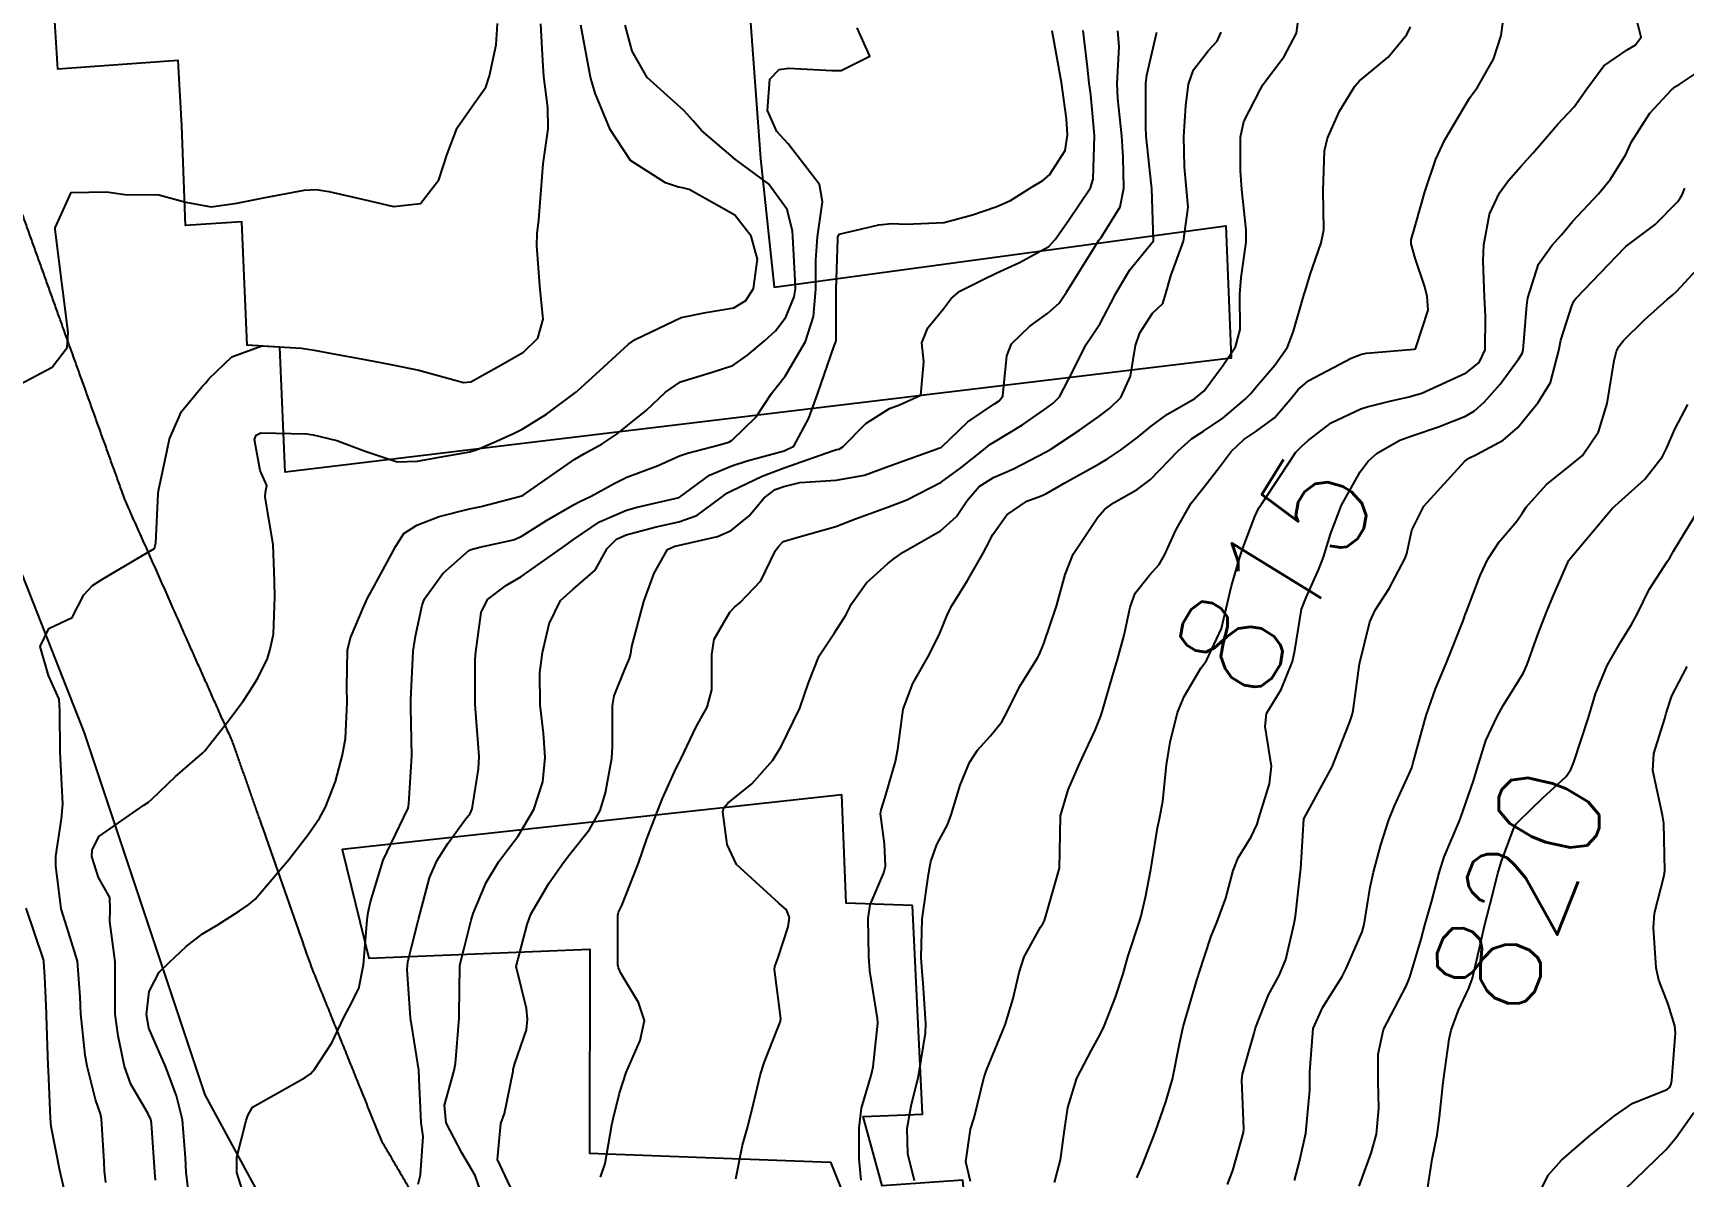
# Model space of a CAD drawing. Header units: metres. Extents: x 307586 to 320046, y 7427249 to 7434250.
# Drawn here: x 319258.2 to 319321.3, y 7429164.5 to 7429208.2 of the extents above; entities that cross this region are included whole.
import ezdxf
from ezdxf.enums import TextEntityAlignment as Align

# ---------------------------------------------------------------- set-up
doc = ezdxf.new("R2010")
doc.units = ezdxf.units.M
doc.header["$MEASUREMENT"] = 0
for name, color, linetype in [('Cotas', 45, 'Continuous'), ('Curvas de Nivel 1m', 11, 'Continuous'), ('Curvas de Nivel 5m', 15, 'Continuous'), ('Edificações', 30, 'Continuous'), ('Vias Primárias', 230, 'Continuous')]:
    doc.layers.add(name, color=color, linetype=linetype)
doc.styles.add('Style-STANDARD', font='STANDARD.shx')

msp = doc.modelspace()

# ---------------------------------------------------------------- linework, layer by layer
at = {"layer": 'Curvas de Nivel 1m', "flags": 128}
for points, elevation in [([(319294.033, 7429164.316), (319293.852, 7429165.066), (319294.033, 7429166.316), (319294.18, 7429166.754), (319294.559, 7429168.311), (319294.577, 7429168.377), (319294.646, 7429168.571), (319295.159, 7429169.804), (319295.355, 7429170.303), (319295.67, 7429171.303), (319295.896, 7429172.298), (319296.086, 7429172.902), (319296.709, 7429174.03), (319296.811, 7429174.189), (319296.855, 7429174.288), (319296.929, 7429174.501), (319297.433, 7429176.28), (319297.455, 7429177.577), (319297.471, 7429178.279), (319297.769, 7429179.271), (319298.196, 7429180.269), (319298.796, 7429181.549), (319298.994, 7429182.065), (319299.058, 7429182.257), (319299.462, 7429183.615), (319299.654, 7429184.252), (319299.909, 7429185.183), (319300.134, 7429186.247), (319300.321, 7429186.786), (319300.871, 7429187.469), (319301.238, 7429187.874), (319301.44, 7429188.232), (319301.89, 7429189.222), (319302.466, 7429190.217), (319302.909, 7429190.787), (319303.536, 7429191.585), (319303.992, 7429192.199), (319304.475, 7429192.65), (319304.934, 7429192.958), (319305.647, 7429193.479), (319306.248, 7429194.177), (319306.555, 7429194.576), (319306.96, 7429194.913), (319308.577, 7429195.754), (319308.971, 7429195.918), (319309.155, 7429195.955), (319310.973, 7429196.098), (319311.035, 7429196.119), (319311.515, 7429197.592), (319311.476, 7429198.113), (319311.38, 7429198.487), (319311.018, 7429199.583), (319310.859, 7429200.122), (319310.867, 7429200.279), (319311.03, 7429200.849), (319311.383, 7429202.115), (319311.807, 7429203.364), (319312.155, 7429204.104), (319313.089, 7429205.689), (319313.257, 7429205.923), (319313.389, 7429206.087), (319314.014, 7429207.181), (319314.3, 7429208.082), (319314.48, 7429209.423)], 814), ([(319257.713, 7429194.759), (319258.96, 7429195.42), (319259.529, 7429196.173), (319259.574, 7429196.734), (319259.368, 7429198.358), (319259.319, 7429198.737), (319259.076, 7429200.686), (319259.074, 7429200.739), (319259.685, 7429202.085), (319261.037, 7429202.114), (319261.741, 7429202.007), (319263.036, 7429201.994), (319264.065, 7429201.717), (319265.032, 7429201.543), (319266.013, 7429201.681), (319267.035, 7429201.885), (319268.585, 7429202.174), (319269.039, 7429202.198), (319269.534, 7429202.119), (319271.035, 7429201.782), (319271.993, 7429201.551), (319273.034, 7429201.669), (319273.733, 7429202.57), (319274.042, 7429203.55), (319274.429, 7429204.56), (319275.082, 7429205.479), (319275.524, 7429206.11), (319275.669, 7429206.544), (319275.921, 7429207.726), (319275.97, 7429208.541)], 802), ([(319261.017, 7429164.283), (319260.961, 7429164.714), (319260.945, 7429165.063), (319260.847, 7429166.716), (319260.803, 7429166.905), (319260.62, 7429167.448), (319260.292, 7429168.723), (319260.225, 7429169.138), (319260.052, 7429170.726), (319260.03, 7429171.366), (319259.933, 7429172.728), (319259.589, 7429173.841), (319259.309, 7429174.734), (319259.096, 7429176.369), (319259.097, 7429176.736), (319259.317, 7429178.164), (319259.37, 7429178.734), (319259.292, 7429180.218), (319259.269, 7429180.735), (319259.258, 7429182.276), (319259.231, 7429182.736), (319258.816, 7429183.636), (319258.506, 7429184.745), (319258.84, 7429185.432), (319259.724, 7429185.851), (319260.166, 7429186.727), (319260.502, 7429187.078), (319260.859, 7429187.301), (319262.388, 7429188.217), (319262.871, 7429188.489), (319262.913, 7429188.65), (319262.921, 7429188.69), (319263.007, 7429190.583), (319263.02, 7429190.689), (319263.354, 7429192.251), (319263.441, 7429192.685), (319263.897, 7429193.721), (319264.691, 7429194.673), (319264.816, 7429194.809), (319264.956, 7429194.983), (319265.819, 7429195.807), (319266.969, 7429196.226), (319268.488, 7429196.147), (319268.967, 7429196.059), (319269.645, 7429195.934), (319270.964, 7429195.691), (319271.9, 7429195.523), (319272.96, 7429195.305), (319274.676, 7429194.833), (319274.956, 7429194.861), (319276.04, 7429195.461), (319276.968, 7429195.995), (319277.515, 7429196.522), (319277.71, 7429197.249), (319277.58, 7429198.521), (319277.476, 7429200.063), (319277.482, 7429200.523), (319277.543, 7429201.037), (319277.664, 7429202.521), (319277.712, 7429203.179), (319277.903, 7429204.518), (319277.89, 7429205.327), (319277.741, 7429206.52), (319277.701, 7429207.12), (319277.624, 7429208.522)], 803), ([(319262.902, 7429164.373), (319262.887, 7429164.687), (319262.752, 7429166.548), (319262.725, 7429166.689), (319262.615, 7429166.928), (319261.96, 7429168.034), (319261.728, 7429168.704), (319261.483, 7429169.875), (319261.365, 7429170.709), (319261.371, 7429171.41), (319261.366, 7429172.71), (319261.168, 7429174.251), (319261.176, 7429174.713), (319261.168, 7429175.164), (319260.725, 7429175.922), (319260.473, 7429176.723), (319260.485, 7429176.973), (319260.741, 7429177.499), (319262.462, 7429178.694), (319262.645, 7429178.801), (319262.756, 7429178.9), (319263.667, 7429179.783), (319264.704, 7429180.671), (319264.747, 7429180.707), (319264.784, 7429180.754), (319265.627, 7429181.829), (319266.252, 7429182.656), (319266.474, 7429182.988), (319266.816, 7429183.538), (319267.185, 7429184.288), (319267.292, 7429184.643), (319267.418, 7429185.221), (319267.468, 7429186.641), (319267.458, 7429187.24), (319267.406, 7429188.642), (319267.095, 7429190.452), (319267.106, 7429190.647), (319267.157, 7429190.898), (319266.911, 7429191.47), (319266.69, 7429192.652), (319266.754, 7429192.823), (319266.927, 7429192.906), (319268.68, 7429192.871), (319268.926, 7429192.835), (319269.836, 7429192.611), (319270.919, 7429192.209), (319272.138, 7429191.804), (319272.915, 7429191.825), (319273.538, 7429191.942), (319274.919, 7429192.185), (319275.199, 7429192.268), (319275.814, 7429192.541), (319276.58, 7429192.882), (319276.931, 7429193.055), (319277.835, 7429193.621), (319278.952, 7429194.445), (319278.984, 7429194.468), (319279.017, 7429194.499), (319280.026, 7429195.426), (319280.971, 7429196.292), (319281.23, 7429196.476), (319282.986, 7429197.309), (319283.925, 7429197.505), (319284.992, 7429197.683), (319285.456, 7429197.966), (319285.747, 7429198.423), (319285.897, 7429199.538), (319285.662, 7429200.424), (319285.031, 7429201.218), (319283.292, 7429202.196), (319283.041, 7429202.264), (319282.878, 7429202.289), (319282.385, 7429202.46), (319281.055, 7429203.31), (319280.273, 7429204.488), (319279.7, 7429205.881), (319279.519, 7429206.496), (319279.146, 7429208.477)], 804), ([(319266.567, 7429162.911), (319266.02, 7429164.656), (319266.012, 7429165.242), (319266.376, 7429166.652), (319266.428, 7429166.838), (319266.618, 7429167.161), (319267.832, 7429167.839), (319268.63, 7429168.289), (319268.822, 7429168.427), (319268.995, 7429168.616), (319269.645, 7429169.613), (319270.119, 7429170.605), (319270.309, 7429170.961), (319270.674, 7429171.69), (319270.858, 7429172.597), (319270.99, 7429174.314), (319271.027, 7429174.595), (319271.122, 7429174.999), (319271.604, 7429176.587), (319272.384, 7429178.21), (319272.553, 7429178.573), (319272.589, 7429178.738), (319272.693, 7429180.571), (319272.664, 7429182.434), (319272.658, 7429182.572), (319272.66, 7429182.717), (319272.753, 7429184.571), (319272.839, 7429185.143), (319273.096, 7429186.322), (319273.186, 7429186.567), (319273.882, 7429187.541), (319274.872, 7429188.41), (319274.963, 7429188.458), (319275.297, 7429188.546), (319276.583, 7429188.828), (319276.879, 7429188.954), (319277.84, 7429189.564), (319278.898, 7429190.173), (319279.116, 7429190.281), (319279.547, 7429190.494), (319280.42, 7429190.972), (319280.91, 7429191.21), (319282.112, 7429191.659), (319282.919, 7429192.027), (319283.228, 7429192.138), (319284.395, 7429192.435), (319284.801, 7429192.555), (319284.926, 7429192.633), (319285.844, 7429193.517), (319286.434, 7429194.415), (319286.664, 7429194.705), (319286.96, 7429195.074), (319287.728, 7429196.399), (319288.035, 7429197.346), (319288.125, 7429198.393), (319288.127, 7429199.506), (319288.186, 7429200.393), (319288.379, 7429201.733), (319288.262, 7429202.392), (319287.066, 7429203.941), (319286.639, 7429204.414), (319286.281, 7429205.218), (319286.366, 7429206.417), (319286.733, 7429206.779), (319287.099, 7429206.83), (319288.739, 7429206.744), (319289.098, 7429206.742), (319290.184, 7429207.292), (319289.71, 7429208.374)], 806), ([(319272.938, 7429164.216), (319273.031, 7429164.566), (319273.133, 7429166.04), (319273.059, 7429166.566), (319272.973, 7429168.223), (319272.969, 7429168.567), (319272.662, 7429170.493), (319272.649, 7429170.57), (319272.52, 7429172.411), (319272.531, 7429172.572), (319272.551, 7429172.706), (319272.694, 7429173.315), (319272.952, 7429174.325), (319273.012, 7429174.567), (319273.376, 7429175.913), (319273.65, 7429176.561), (319274.07, 7429177.226), (319274.749, 7429178.15), (319274.922, 7429178.377), (319275.002, 7429178.548), (319275.25, 7429180.071), (319275.271, 7429180.545), (319275.139, 7429182.207), (319275.118, 7429182.547), (319275.12, 7429184.256), (319275.14, 7429184.547), (319275.345, 7429186.048), (319275.592, 7429186.543), (319276.307, 7429187.087), (319276.862, 7429187.413), (319278.413, 7429188.507), (319278.68, 7429188.699), (319278.878, 7429188.841), (319279.868, 7429189.511), (319280.895, 7429189.952), (319281.305, 7429190.065), (319282.903, 7429190.439), (319284.061, 7429191.289), (319284.915, 7429191.652), (319285.508, 7429191.833), (319286.921, 7429192.215), (319287.291, 7429192.404), (319287.863, 7429193.472), (319288.195, 7429194.391), (319288.827, 7429196.237), (319288.893, 7429196.381), (319288.905, 7429196.45), (319288.904, 7429198.381), (319288.963, 7429200.322), (319288.968, 7429200.381), (319289.024, 7429200.5), (319290.539, 7429200.854), (319291.028, 7429200.9), (319291.559, 7429200.883), (319293.029, 7429200.939), (319294.114, 7429201.238), (319295.035, 7429201.55), (319295.562, 7429201.78), (319296.393, 7429202.297), (319296.792, 7429202.547), (319297.05, 7429202.759), (319297.653, 7429203.692), (319297.744, 7429204.28), (319297.695, 7429204.897), (319297.513, 7429206.284), (319297.155, 7429208.257)], 807), ([(319275.395, 7429163.727), (319275.121, 7429164.545), (319274.602, 7429165.416), (319274.006, 7429166.556), (319273.945, 7429167.232), (319274.317, 7429168.553), (319274.368, 7429168.821), (319274.501, 7429170.552), (319274.508, 7429170.708), (319274.535, 7429172.551), (319274.555, 7429172.681), (319274.693, 7429173.231), (319274.961, 7429174.295), (319275.035, 7429174.547), (319275.531, 7429175.736), (319276.02, 7429176.537), (319276.324, 7429176.947), (319276.743, 7429177.498), (319277.363, 7429178.521), (319277.701, 7429179.584), (319277.787, 7429180.515), (319277.72, 7429181.444), (319277.601, 7429182.518), (319277.59, 7429183.75), (319277.682, 7429184.517), (319277.948, 7429185.617), (319278.372, 7429186.507), (319278.857, 7429186.938), (319279.694, 7429187.663), (319280.162, 7429188.487), (319280.513, 7429188.849), (319280.881, 7429189.012), (319282.029, 7429189.32), (319282.889, 7429189.509), (319283.588, 7429189.751), (319284.508, 7429190.434), (319284.734, 7429190.602), (319284.906, 7429190.698), (319286.072, 7429191.258), (319286.915, 7429191.574), (319288.764, 7429192.225), (319288.922, 7429192.266), (319289.016, 7429192.285), (319289.158, 7429192.378), (319290.035, 7429193.271), (319290.945, 7429193.842), (319291.322, 7429193.98), (319292.133, 7429194.342), (319292.248, 7429195.623), (319292.182, 7429196.342), (319292.399, 7429196.921), (319292.992, 7429197.633), (319293.292, 7429198.033), (319293.624, 7429198.324), (319294.54, 7429198.783), (319295.01, 7429199), (319295.906, 7429199.409), (319297.02, 7429200.022), (319297.274, 7429200.286), (319297.774, 7429201.022), (319298.612, 7429202.266), (319298.722, 7429202.591), (319298.775, 7429204.264), (319298.632, 7429205.811), (319298.566, 7429206.268), (319298.499, 7429206.872), (319298.336, 7429208.272)], 808), ([(319276.583, 7429163.855), (319276.261, 7429164.533), (319275.975, 7429165.16), (319276.097, 7429166.535), (319276.24, 7429166.91), (319276.565, 7429168.531), (319276.573, 7429168.591), (319276.637, 7429168.819), (319277.074, 7429170.106), (319277.12, 7429170.523), (319277.072, 7429170.929), (319276.683, 7429172.53), (319277.1, 7429174.132), (319277.238, 7429174.522), (319277.939, 7429175.726), (319278.49, 7429176.504), (319278.736, 7429176.816), (319279.479, 7429177.76), (319279.887, 7429178.489), (319280.092, 7429179.158), (319280.332, 7429180.485), (319280.358, 7429180.913), (319280.356, 7429182.484), (319280.426, 7429182.867), (319280.823, 7429183.848), (319281.017, 7429184.291), (319281.062, 7429184.477), (319281.105, 7429184.746), (319281.557, 7429186.469), (319281.947, 7429187.547), (319282.465, 7429188.456), (319282.746, 7429188.581), (319282.875, 7429188.608), (319284.374, 7429188.949), (319284.89, 7429189.181), (319285.579, 7429189.74), (319286.135, 7429190.418), (319286.58, 7429190.739), (319286.907, 7429190.862), (319287.517, 7429191.009), (319288.91, 7429191.102), (319289.986, 7429191.296), (319290.916, 7429191.632), (319292.86, 7429192.331), (319292.908, 7429192.346), (319292.923, 7429192.362), (319293.931, 7429193.327), (319294.949, 7429194.018), (319295.13, 7429194.129), (319295.263, 7429194.307), (319295.428, 7429195.845), (319295.602, 7429196.304), (319296.297, 7429196.984), (319296.991, 7429197.477), (319297.415, 7429197.866), (319297.707, 7429198.279), (319298.795, 7429200.038), (319298.941, 7429200.261), (319299.024, 7429200.369), (319299.755, 7429201.533), (319299.886, 7429202.252), (319299.871, 7429203.442), (319299.809, 7429204.253), (319299.663, 7429205.679), (319299.642, 7429206.255), (319299.711, 7429207.657), (319299.661, 7429208.255)], 809), ([(319285.074, 7429164.425), (319285.328, 7429165.7), (319285.528, 7429166.421), (319285.753, 7429167.291), (319286.018, 7429168.416), (319286.17, 7429168.893), (319286.66, 7429170.144), (319286.764, 7429170.408), (319286.787, 7429170.531), (319286.673, 7429171.431), (319286.546, 7429172.411), (319286.566, 7429172.53), (319286.69, 7429172.878), (319287.075, 7429174.037), (319287.117, 7429174.404), (319287.004, 7429174.694), (319286.718, 7429174.947), (319285.096, 7429176.426), (319284.744, 7429177.191), (319284.58, 7429178.432), (319284.614, 7429178.582), (319284.766, 7429178.76), (319285.685, 7429179.51), (319286.486, 7429180.413), (319286.604, 7429180.593), (319286.788, 7429180.908), (319287.521, 7429182.399), (319287.853, 7429183.359), (319288.255, 7429184.389), (319288.842, 7429185.276), (319289.278, 7429185.947), (319289.494, 7429186.374), (319290.057, 7429187.176), (319290.876, 7429187.916), (319291.121, 7429188.114), (319291.464, 7429188.351), (319292.891, 7429189.17), (319293.504, 7429189.717), (319293.903, 7429190.32), (319294.368, 7429190.856), (319294.912, 7429191.201), (319295.681, 7429191.537), (319296.922, 7429192.18), (319297.101, 7429192.287), (319298.199, 7429193.006), (319298.942, 7429193.538), (319299.356, 7429193.847), (319299.777, 7429194.252), (319300.139, 7429195.07), (319300.338, 7429196.246), (319300.496, 7429196.729), (319300.991, 7429197.474), (319301.379, 7429197.853), (319301.496, 7429198.233), (319301.689, 7429198.909), (319302.174, 7429200.223), (319302.344, 7429201.528), (319302.288, 7429202.221), (319302.207, 7429203.072), (319302.188, 7429204.223), (319302.262, 7429205.4), (319302.354, 7429206.221), (319302.552, 7429206.768), (319303.112, 7429207.502), (319303.461, 7429207.872), (319303.614, 7429208.213)], 811), ([(319289.853, 7429164.367), (319289.782, 7429165.187), (319289.785, 7429166.368), (319289.877, 7429167.115), (319290.243, 7429168.364), (319290.315, 7429168.694), (319290.497, 7429170.362), (319290.482, 7429170.545), (319290.193, 7429172.365), (319290.151, 7429172.905), (319290.129, 7429174.366), (319290.198, 7429174.886), (319290.73, 7429176.104), (319290.786, 7429176.359), (319290.746, 7429177.217), (319290.601, 7429178.362), (319290.618, 7429178.508), (319290.769, 7429178.996), (319291.169, 7429180.354), (319291.263, 7429180.828), (319291.461, 7429182.35), (319291.828, 7429183.335), (319292.404, 7429184.336), (319292.842, 7429185.198), (319293.167, 7429186.01), (319293.338, 7429186.325), (319293.923, 7429187.264), (319294.514, 7429188.314), (319294.643, 7429188.555), (319294.89, 7429189.028), (319295.421, 7429189.782), (319296.183, 7429190.297), (319296.705, 7429190.492), (319296.906, 7429190.578), (319297.634, 7429191.003), (319298.917, 7429191.714), (319299.261, 7429191.915), (319299.757, 7429192.252), (319300.431, 7429192.745), (319300.937, 7429193.161), (319301.553, 7429193.622), (319302.602, 7429194.215), (319302.956, 7429194.509), (319303.68, 7429195.489), (319304.157, 7429196.198), (319304.328, 7429196.851), (319304.326, 7429198.197), (319304.368, 7429198.838), (319304.563, 7429200.195), (319304.561, 7429200.661), (319304.391, 7429202.197), (319304.343, 7429202.908), (319304.342, 7429204.197), (319304.473, 7429204.802), (319305.091, 7429206.01), (319305.155, 7429206.127), (319305.187, 7429206.189), (319306.013, 7429207.277), (319306.488, 7429208.176), (319306.565, 7429208.739)], 812), ([(319291.893, 7429164.341), (319291.636, 7429165.378), (319291.618, 7429166.345), (319291.768, 7429167.201), (319292.042, 7429168.339), (319292.311, 7429169.987), (319292.327, 7429170.335), (319292.232, 7429171.89), (319292.191, 7429172.337), (319292.151, 7429172.878), (319292.194, 7429174.338), (319292.434, 7429176.038), (319292.486, 7429176.334), (319292.525, 7429176.544), (319292.746, 7429177.184), (319293.151, 7429177.932), (319293.297, 7429178.325), (319293.639, 7429179.457), (319293.993, 7429180.318), (319294.308, 7429180.795), (319294.793, 7429181.342), (319295.228, 7429181.876), (319295.462, 7429182.303), (319295.906, 7429183.21), (319296.579, 7429184.293), (319296.674, 7429184.452), (319296.839, 7429184.865), (319297.324, 7429186.283), (319297.656, 7429187.494), (319297.96, 7429188.274), (319298.897, 7429189.687), (319299.162, 7429189.996), (319299.52, 7429190.254), (319300.404, 7429190.749), (319300.912, 7429191.131), (319301.962, 7429192.224), (319302.474, 7429192.673), (319302.934, 7429192.975), (319303.673, 7429193.471), (319304.53, 7429194.194), (319304.737, 7429194.41), (319304.958, 7429194.673), (319305.655, 7429195.494), (319306.138, 7429196.178), (319306.372, 7429196.786), (319306.764, 7429198.172), (319306.824, 7429198.353), (319307.011, 7429198.952), (319307.433, 7429200.164), (319307.529, 7429200.663), (319307.499, 7429202.163), (319307.551, 7429203.677), (319307.663, 7429204.161), (319308.125, 7429205.196), (319308.707, 7429206.146), (319308.893, 7429206.346), (319309.099, 7429206.514), (319309.984, 7429207.257), (319310.703, 7429208.124), (319310.839, 7429208.41)], 813), ([(319300.382, 7429164.456), (319300.6, 7429164.951), (319301.098, 7429166.233), (319301.496, 7429167.361), (319301.755, 7429168.223), (319302.017, 7429169.58), (319302.16, 7429170.218), (319302.681, 7429172.003), (319302.732, 7429172.16), (319302.744, 7429172.209), (319303.224, 7429173.686), (319303.437, 7429174.203), (319303.788, 7429175.134), (319304.06, 7429176.197), (319304.256, 7429176.679), (319304.752, 7429177.475), (319304.983, 7429177.965), (319305.051, 7429178.187), (319305.451, 7429179.509), (319305.531, 7429180.183), (319305.287, 7429181.696), (319305.344, 7429182.185), (319305.895, 7429183.101), (319306.332, 7429184.175), (319306.421, 7429184.59), (319306.681, 7429186.172), (319306.722, 7429186.304), (319306.86, 7429186.626), (319307.337, 7429187.702), (319307.521, 7429188.16), (319307.779, 7429189.043), (319308.203, 7429190.15), (319308.916, 7429191.414), (319309.226, 7429191.831), (319309.561, 7429192.134), (319310.431, 7429192.624), (319310.933, 7429192.809), (319311.903, 7429193.141), (319312.945, 7429193.55), (319313.286, 7429193.749), (319313.649, 7429194.083), (319314.269, 7429194.768), (319314.969, 7429195.716), (319315.107, 7429195.933), (319315.147, 7429196.068), (319315.277, 7429197.789), (319315.319, 7429198.067), (319315.729, 7429199.349), (319316.232, 7429200.058), (319316.61, 7429200.471), (319317.032, 7429200.981), (319318.015, 7429202.035), (319318.479, 7429202.601), (319319.066, 7429203.543), (319319.215, 7429203.875), (319319.285, 7429204.018), (319319.985, 7429205.11), (319320.81, 7429206.003), (319320.963, 7429206.133), (319321.096, 7429206.217), (319322.172, 7429206.919)], 816), ([(319303.853, 7429164.197), (319304.054, 7429164.74), (319304.457, 7429166.192), (319304.472, 7429166.334), (319304.398, 7429168.192), (319304.418, 7429168.42), (319304.653, 7429169.233), (319304.862, 7429169.986), (319304.917, 7429170.187), (319305.418, 7429171.44), (319305.82, 7429172.179), (319306.079, 7429172.79), (319306.399, 7429174.173), (319306.443, 7429174.445), (319306.644, 7429176.171), (319306.653, 7429176.252), (319306.763, 7429178.17), (319307.842, 7429180.154), (319308.525, 7429181.869), (319308.613, 7429182.143), (319308.645, 7429182.303), (319308.825, 7429183.614), (319308.888, 7429184.084), (319308.899, 7429184.139), (319309.291, 7429185.693), (319309.489, 7429186.134), (319310.03, 7429186.964), (319310.641, 7429188.122), (319310.701, 7429188.306), (319310.894, 7429189.186), (319311.352, 7429190.113), (319312.92, 7429191.823), (319313.065, 7429191.946), (319313.354, 7429192.086), (319314.382, 7429192.624), (319314.939, 7429193.115), (319315.369, 7429193.643), (319315.711, 7429194.062), (319316.184, 7429194.834), (319316.507, 7429196.055), (319316.584, 7429196.449), (319316.999, 7429197.758), (319317.092, 7429197.958), (319317.161, 7429198.048), (319319.023, 7429199.983), (319319.04, 7429200.002), (319319.068, 7429200.02), (319320.18, 7429200.86), (319321.049, 7429201.745), (319321.157, 7429201.893), (319321.215, 7429201.998), (319321.313, 7429202.254)], 817), ([(319306.41, 7429164.356), (319306.602, 7429165.087), (319306.839, 7429166.167), (319306.995, 7429167.807), (319306.996, 7429168.165), (319306.989, 7429168.507), (319307.124, 7429170.163), (319307.486, 7429170.973), (319308.234, 7429172.147), (319308.384, 7429172.448), (319308.699, 7429173.179), (319308.995, 7429173.851), (319309.074, 7429174.136), (319309.302, 7429175.559), (319309.426, 7429176.133), (319309.704, 7429177.175), (319310.012, 7429178.128), (319310.231, 7429178.662), (319310.78, 7429179.862), (319310.885, 7429180.118), (319310.931, 7429180.264), (319311.439, 7429182.11), (319311.796, 7429183.128), (319312.207, 7429184.099), (319312.849, 7429185.733), (319312.945, 7429185.996), (319312.979, 7429186.089), (319313.5, 7429187.458), (319313.792, 7429188.081), (319314.221, 7429188.746), (319314.898, 7429189.541), (319315.116, 7429189.853), (319315.256, 7429190.066), (319316.03, 7429190.941), (319316.919, 7429191.643), (319317.414, 7429192.043), (319318.024, 7429192.947), (319318.354, 7429194.029), (319318.621, 7429195.677), (319318.705, 7429196.024), (319318.796, 7429196.202), (319318.979, 7429196.44), (319319.773, 7429197.23), (319320.637, 7429198.004), (319320.84, 7429198.166), (319321.006, 7429198.319), (319322.542, 7429199.977)], 818), ([(319308.879, 7429164.137), (319309.335, 7429165.403), (319309.538, 7429166.131), (319309.635, 7429167.123), (319309.605, 7429168.13), (319309.599, 7429169.185), (319309.813, 7429170.128), (319310.106, 7429170.688), (319310.679, 7429171.771), (319310.818, 7429172.118), (319311.242, 7429173.575), (319311.392, 7429174.11), (319311.649, 7429175.033), (319311.934, 7429176.102), (319312.124, 7429176.717), (319312.707, 7429178.091), (319312.764, 7429178.229), (319313.242, 7429179.622), (319313.38, 7429180.084), (319313.72, 7429181.155), (319314.148, 7429182.077), (319314.383, 7429182.501), (319314.82, 7429183.204), (319315.153, 7429183.742), (319315.294, 7429184.065), (319315.705, 7429185.201), (319316.037, 7429186.058), (319316.277, 7429186.641), (319316.883, 7429188.05), (319318.541, 7429190.025), (319318.906, 7429190.351), (319319.793, 7429191.133), (319320.468, 7429192.005), (319320.618, 7429192.312), (319320.939, 7429193.044), (319321.429, 7429193.993)], 819), ([(319315.861, 7429164.057), (319316.094, 7429164.559), (319316.604, 7429165.129), (319317.653, 7429166.034), (319318.179, 7429166.467), (319318.625, 7429166.827), (319319.333, 7429167.312), (319320.64, 7429167.827), (319320.734, 7429167.906), (319320.78, 7429167.998), (319320.818, 7429168.171), (319320.961, 7429169.996), (319320.932, 7429170.263), (319320.674, 7429171.087), (319320.319, 7429172.004), (319320.219, 7429172.476), (319320.12, 7429174.006), (319320.162, 7429174.562), (319320.53, 7429176.002), (319320.553, 7429176.184), (319320.516, 7429178.002), (319320.464, 7429178.305), (319320.095, 7429180.007), (319320.134, 7429180.663), (319320.55, 7429182.003), (319320.609, 7429182.199), (319320.816, 7429182.86), (319321.407, 7429183.991)], 821), ([(319259.452, 7429163.859), (319259.255, 7429164.733), (319258.925, 7429166.421), (319258.895, 7429166.737), (319258.817, 7429168.553), (319258.807, 7429168.738), (319258.749, 7429170.652), (319258.745, 7429170.739), (319258.677, 7429172.146), (319258.645, 7429172.703), (319258.645, 7429172.741), (319258.628, 7429172.796), (319257.971, 7429174.751)], 802), ([(319319.023, 7429164.016), (319319.825, 7429164.783), (319320.608, 7429165.544), (319320.985, 7429165.994), (319321.664, 7429166.948)], 822)]:
    msp.add_lwpolyline(points, dxfattribs=dict(at, elevation=elevation))
at = {"layer": 'Curvas de Nivel 5m', "flags": 128}
for points, elevation in [([(319297.245, 7429164.28), (319297.466, 7429165.141), (319297.623, 7429166.275), (319297.755, 7429167.144), (319298.099, 7429168.268), (319298.654, 7429169.332), (319298.99, 7429169.926), (319299.137, 7429170.255), (319299.567, 7429171.358), (319299.86, 7429172.248), (319300.042, 7429172.897), (319300.493, 7429174.242), (319300.542, 7429174.415), (319300.722, 7429175.176), (319300.924, 7429176.237), (319301.173, 7429177.818), (319301.265, 7429178.232), (319301.378, 7429178.84), (319301.522, 7429180.229), (319301.655, 7429181.091), (319301.941, 7429182.223), (319302.194, 7429182.837), (319302.829, 7429183.917), (319302.954, 7429184.085), (319303.048, 7429184.208), (319303.617, 7429185.431), (319303.795, 7429186.201), (319304.002, 7429187.062), (319304.336, 7429188.195), (319304.47, 7429188.611), (319304.898, 7429189.711), (319305.049, 7429190.04), (319305.143, 7429190.188), (319305.851, 7429191.243), (319306.465, 7429192.175), (319306.693, 7429192.405), (319306.93, 7429192.619), (319307.811, 7429193.286), (319308.948, 7429193.822), (319309.187, 7429193.9), (319310.099, 7429194.129), (319310.787, 7429194.289), (319310.955, 7429194.328), (319311.266, 7429194.425), (319312.964, 7429195.195), (319313.465, 7429195.588), (319313.685, 7429196.083), (319313.706, 7429197.369), (319313.669, 7429198.083), (319313.62, 7429199.48), (319313.641, 7429200.084), (319313.858, 7429201.259), (319314.236, 7429202.078), (319314.583, 7429202.541), (319315.058, 7429203.08), (319315.53, 7429203.601), (319315.917, 7429204.062), (319316.456, 7429204.679), (319317.086, 7429205.358), (319317.579, 7429206.043), (319318.219, 7429206.921), (319319.116, 7429207.539), (319319.419, 7429207.716), (319319.648, 7429208.015), (319319.143, 7429210.02)], 815), ([(319264.28, 7429162.96), (319264.081, 7429164.675), (319264.055, 7429165.219), (319263.941, 7429166.677), (319263.715, 7429167.586), (319263.303, 7429168.683), (319262.655, 7429170.177), (319262.565, 7429170.691), (319262.672, 7429171.572), (319263.054, 7429172.312), (319263.425, 7429172.683), (319264.078, 7429173.29), (319264.7, 7429173.779), (319265.261, 7429174.108), (319266.115, 7429174.656), (319266.473, 7429174.894), (319266.717, 7429175.104), (319268.014, 7429176.631), (319268.742, 7429177.57), (319269.166, 7429178.199), (319269.406, 7429178.613), (319269.782, 7429179.596), (319270.048, 7429180.607), (319270.165, 7429181.23), (319270.233, 7429182.606), (319270.218, 7429183.199), (319270.244, 7429184.606), (319270.36, 7429185.083), (319270.849, 7429186.253), (319271.005, 7429186.598), (319271.18, 7429186.919), (319272.083, 7429188.582), (319272.396, 7429189.062), (319272.885, 7429189.379), (319273.74, 7429189.711), (319274.895, 7429190.006), (319275.341, 7429190.101), (319276.902, 7429190.501), (319276.921, 7429190.511), (319276.953, 7429190.529), (319278.917, 7429191.898), (319279.291, 7429192.125), (319279.971, 7429192.49), (319280.538, 7429192.875), (319280.934, 7429193.186), (319281.645, 7429193.767), (319282.385, 7429194.459), (319282.957, 7429194.862), (319284.168, 7429195.23), (319284.963, 7429195.48), (319285.518, 7429195.874), (319286.161, 7429196.418), (319286.593, 7429196.8), (319286.987, 7429197.323), (319287.306, 7429198.098), (319287.346, 7429198.405), (319287.339, 7429198.738), (319287.25, 7429200.407), (319287.23, 7429200.612), (319287.033, 7429201.437), (319286.319, 7429202.417), (319285.057, 7429203.349), (319283.761, 7429204.45), (319283.448, 7429204.826), (319283.08, 7429205.212), (319281.68, 7429206.474), (319281.108, 7429207.484), (319280.843, 7429208.483)], 805), ([(319279.907, 7429164.487), (319280.078, 7429165.006), (319280.342, 7429166.483), (319280.388, 7429166.71), (319280.625, 7429167.686), (319280.879, 7429168.476), (319281.418, 7429169.702), (319281.58, 7429170.466), (319281.357, 7429171.157), (319280.681, 7429172.271), (319280.586, 7429172.481), (319280.567, 7429172.598), (319280.565, 7429174.481), (319280.597, 7429174.598), (319280.717, 7429174.852), (319281.356, 7429176.471), (319281.676, 7429177.4), (319282.082, 7429178.46), (319282.275, 7429178.943), (319282.777, 7429180.072), (319282.907, 7429180.324), (319282.969, 7429180.448), (319283.562, 7429181.676), (319283.977, 7429182.438), (319284.155, 7429183.095), (319284.153, 7429184.437), (319284.243, 7429185.032), (319284.849, 7429186.065), (319285.024, 7429186.255), (319285.243, 7429186.426), (319286.032, 7429187.252), (319286.593, 7429188.413), (319286.71, 7429188.586), (319286.886, 7429188.757), (319287.4, 7429188.914), (319288.892, 7429189.337), (319289.648, 7429189.62), (319290.9, 7429190.078), (319291.599, 7429190.35), (319292.91, 7429191.026), (319293.668, 7429191.57), (319294.594, 7429192.313), (319294.779, 7429192.458), (319294.927, 7429192.558), (319296.023, 7429193.213), (319296.947, 7429193.865), (319297.192, 7429194.044), (319297.428, 7429194.283), (319297.946, 7429195.258), (319298.44, 7429196.268), (319298.655, 7429196.588), (319298.985, 7429197.089), (319299.396, 7429197.857), (319299.597, 7429198.254), (319300.124, 7429199.137), (319301.023, 7429200.24), (319300.961, 7429202.241), (319300.951, 7429202.335), (319300.749, 7429204.243), (319300.728, 7429204.592), (319300.734, 7429206.244), (319300.768, 7429206.573), (319301.121, 7429208.104), (319301.153, 7429208.209)], 810), ([(319311.504, 7429164.106), (319311.67, 7429165.17), (319311.853, 7429166.101), (319311.947, 7429166.776), (319312.091, 7429168.098), (319312.317, 7429169.752), (319312.388, 7429170.094), (319312.671, 7429170.864), (319313.063, 7429171.703), (319313.204, 7429172.085), (319313.491, 7429173.293), (319313.664, 7429174.08), (319313.878, 7429174.922), (319314.172, 7429176.076), (319314.301, 7429176.513), (319314.758, 7429177.753), (319314.868, 7429177.963), (319314.969, 7429178.068), (319315.875, 7429178.956), (319316.78, 7429179.788), (319316.959, 7429180.047), (319317.074, 7429180.334), (319317.634, 7429182.038), (319317.91, 7429182.94), (319318.348, 7429184.027), (319318.842, 7429184.887), (319319.279, 7429185.586), (319319.505, 7429186.013), (319319.954, 7429186.921), (319320.657, 7429188.002), (319320.749, 7429188.137), (319320.887, 7429188.384), (319321.855, 7429189.986)], 820)]:
    msp.add_lwpolyline(points, dxfattribs=dict(at, elevation=elevation))
at = {"layer": 'Edificações'}
for points in [[(319285.572, 7429209.452), (319286.017, 7429203.381), (319286.54, 7429198.465), (319303.789, 7429200.814), (319303.987, 7429195.766), (319267.865, 7429191.403), (319267.657, 7429196.182), (319266.409, 7429196.251), (319266.201, 7429200.96), (319264.052, 7429200.822), (319263.913, 7429204.631), (319263.775, 7429207.124), (319259.18, 7429206.796), (319258.694, 7429214.552)], [(319291.814, 7429174.857), (319289.289, 7429174.942), (319289.118, 7429179.088), (319270.034, 7429176.994), (319271.061, 7429172.848), (319279.491, 7429173.19), (319279.489, 7429165.399), (319288.69, 7429165.05), (319290.616, 7429160.263), (319294.039, 7429161.203), (319293.739, 7429164.366), (319290.659, 7429164.152), (319289.931, 7429166.802), (319292.199, 7429166.888), (319291.814, 7429174.857)]]:
    msp.add_lwpolyline(points, dxfattribs=at)
at = {"layer": 'Vias Primárias', "elevation": 5.213}
msp.add_lwpolyline([(319329.201, 7429096.903, -0.063358), (319318.53, 7429100.942, -0.05644), (319307.479, 7429108.521), (319295.992, 7429120.576), (319285.575, 7429133.651), (319277.115, 7429147.16), (319269.094, 7429159.728), (319264.8, 7429167.629), (319260.192, 7429181.446), (319253.123, 7429199.433), (319248.459, 7429210.771), (319242.98, 7429228.542), (319240.047, 7429246.189), (319239.665, 7429248.414)], format="xyb", dxfattribs=at)
msp.add_lwpolyline([(319329.201, 7429096.903, -0.063358), (319318.53, 7429100.942, -0.05644), (319307.479, 7429108.521), (319295.992, 7429120.576), (319285.575, 7429133.651), (319277.115, 7429147.16), (319269.094, 7429159.728), (319264.8, 7429167.629), (319260.192, 7429181.446), (319253.123, 7429199.433), (319248.459, 7429210.771), (319242.98, 7429228.542), (319240.047, 7429246.189), (319239.665, 7429248.414)], format="xyb", dxfattribs=at)
at = {"layer": 'Vias Primárias'}
msp.add_rational_spline([(319426.323, 7429109.899), (319424.377, 7429109.647), (319422.432, 7429109.394), (319416.523, 7429108.203), (319410.614, 7429107.011), (319404.755, 7429105.698), (319398.897, 7429104.386), (319392.541, 7429103.022), (319386.185, 7429101.659), (319380.519, 7429100.639), (319374.853, 7429099.619), (319369.129, 7429099.533), (319363.405, 7429099.446), (319354.074, 7429099.873), (319344.743, 7429100.3), (319338.643, 7429100.759), (319332.544, 7429101.218), (319328.065, 7429102.546), (319323.587, 7429103.875), (319320.368, 7429105.51), (319317.149, 7429107.144), (319313.761, 7429110.005), (319310.372, 7429112.865), (319306.814, 7429116.644), (319303.256, 7429120.422), (319299.867, 7429124.169), (319296.478, 7429127.916), (319293.481, 7429131.866), (319290.484, 7429135.815), (319288.306, 7429138.983), (319286.127, 7429142.151), (319283.487, 7429146.188), (319280.847, 7429150.225), (319278.549, 7429154.005), (319276.251, 7429157.784), (319273.901, 7429161.822), (319271.55, 7429165.86), (319270.205, 7429169.198), (319268.859, 7429172.536), (319267.361, 7429176.809), (319265.863, 7429181.081), (319263.803, 7429185.715), (319261.743, 7429190.348), (319260.499, 7429193.807), (319259.255, 7429197.267), (319257.635, 7429201.779), (319256.016, 7429206.291), (319254.959, 7429209.493), (319253.903, 7429212.696), (319252.608, 7429217.641), (319251.313, 7429222.586), (319249.63, 7429230.009), (319247.946, 7429237.432), (319247.119, 7429242.953), (319246.291, 7429248.475), (319244.863, 7429256.11), (319243.434, 7429263.745), (319242.505, 7429268.482), (319241.575, 7429273.219), (319240.645, 7429284.077), (319239.715, 7429294.935), (319239.547, 7429303.076), (319239.378, 7429311.217), (319239.322, 7429320.308), (319239.267, 7429329.399), (319239.436, 7429339.335), (319239.605, 7429349.27), (319239.492, 7429352.682), (319239.379, 7429356.094), (319239.729, 7429368.018), (319240.079, 7429379.942), (319240.108, 7429382.838), (319240.138, 7429385.733), (319240.9, 7429390.728), (319241.663, 7429395.723), (319243.219, 7429400.503), (319244.775, 7429405.283), (319247.565, 7429413.858), (319255.515, 7429418.113), (319260.996, 7429421.046), (319267.212, 7429420.935), (319273.126, 7429420.829), (319278.59, 7429418.564), (319286.218, 7429415.46), (319293.846, 7429412.356), (319300.523, 7429409.214), (319307.2, 7429406.073), (319314.517, 7429402.997), (319321.835, 7429399.921), (319327.449, 7429397.561), (319328.97, 7429391.664)], [1, 1, 1, 1, 1, 1, 1, 1, 1, 1, 1, 1, 1, 1, 1, 1, 1, 1, 1, 1, 1, 1, 1, 1, 1, 1, 1, 1, 1, 1, 1, 1, 1, 1, 1, 1, 1, 1, 1, 1, 1, 1, 1, 1, 1, 1, 1, 1, 1, 1, 1, 1, 1, 1, 1, 1, 1, 1, 1, 1, 1, 1, 1, 1, 1, 1, 1, 1, 1, 1, 1, 1, 1, 1, 1, 1, 1, 0.927778470966, 1, 0.967754199408, 1, 0.982472319861, 1, 1, 1, 1, 1, 1, 1, 0.895992721189, 1], degree=2, knots=[28.805863, 28.805863, 28.805863, 29.242191, 29.242191, 30.242191, 30.242191, 31.242191, 31.242191, 32.242191, 32.242191, 33.242191, 33.242191, 34.242191, 34.242191, 35.242191, 35.242191, 36.242191, 36.242191, 37.242191, 37.242191, 38.242191, 38.242191, 39.242191, 39.242191, 40.242191, 40.242191, 41.242191, 41.242191, 42.242191, 42.242191, 43.242191, 43.242191, 44.242191, 44.242191, 45.242191, 45.242191, 46.242191, 46.242191, 47.242191, 47.242191, 48.242191, 48.242191, 49.242191, 49.242191, 50.242191, 50.242191, 51.242191, 51.242191, 52.242191, 52.242191, 53.242191, 53.242191, 54.242191, 54.242191, 55.242191, 55.242191, 56.242191, 56.242191, 57.242191, 57.242191, 58.242191, 58.242191, 59.242191, 59.242191, 60.242191, 60.242191, 61.242191, 61.242191, 62.242191, 62.242191, 63.242191, 63.242191, 64.242191, 64.242191, 65.242191, 65.242191, 66.242191, 66.242191, 67.006955, 67.006955, 67.516234, 67.516234, 67.891245, 67.891245, 68.891245, 68.891245, 69.891245, 69.891245, 70.891245, 70.891245, 71.811514, 71.811514, 71.811514], dxfattribs=at)
msp.add_rational_spline([(319426.323, 7429109.899), (319424.377, 7429109.647), (319422.432, 7429109.394), (319416.523, 7429108.203), (319410.614, 7429107.011), (319404.755, 7429105.698), (319398.897, 7429104.386), (319392.541, 7429103.022), (319386.185, 7429101.659), (319380.519, 7429100.639), (319374.853, 7429099.619), (319369.129, 7429099.533), (319363.405, 7429099.446), (319354.074, 7429099.873), (319344.743, 7429100.3), (319338.643, 7429100.759), (319332.544, 7429101.218), (319328.065, 7429102.546), (319323.587, 7429103.875), (319320.368, 7429105.51), (319317.149, 7429107.144), (319313.761, 7429110.005), (319310.372, 7429112.865), (319306.814, 7429116.644), (319303.256, 7429120.422), (319299.867, 7429124.169), (319296.478, 7429127.916), (319293.481, 7429131.866), (319290.484, 7429135.815), (319288.306, 7429138.983), (319286.127, 7429142.151), (319283.487, 7429146.188), (319280.847, 7429150.225), (319278.549, 7429154.005), (319276.251, 7429157.784), (319273.901, 7429161.822), (319271.55, 7429165.86), (319270.205, 7429169.198), (319268.859, 7429172.536), (319267.361, 7429176.809), (319265.863, 7429181.081), (319263.803, 7429185.715), (319261.743, 7429190.348), (319260.499, 7429193.807), (319259.255, 7429197.267), (319257.635, 7429201.779), (319256.016, 7429206.291), (319254.959, 7429209.493), (319253.903, 7429212.696), (319252.608, 7429217.641), (319251.313, 7429222.586), (319249.63, 7429230.009), (319247.946, 7429237.432), (319247.119, 7429242.953), (319246.291, 7429248.475), (319244.863, 7429256.11), (319243.434, 7429263.745), (319242.505, 7429268.482), (319241.575, 7429273.219), (319240.645, 7429284.077), (319239.715, 7429294.935), (319239.547, 7429303.076), (319239.378, 7429311.217), (319239.322, 7429320.308), (319239.267, 7429329.399), (319239.436, 7429339.335), (319239.605, 7429349.27), (319239.492, 7429352.682), (319239.379, 7429356.094), (319239.729, 7429368.018), (319240.079, 7429379.942), (319240.108, 7429382.838), (319240.138, 7429385.733), (319240.9, 7429390.728), (319241.663, 7429395.723), (319243.219, 7429400.503), (319244.775, 7429405.283), (319247.565, 7429413.858), (319255.515, 7429418.113), (319260.996, 7429421.046), (319267.212, 7429420.935), (319273.126, 7429420.829), (319278.59, 7429418.564), (319286.218, 7429415.46), (319293.846, 7429412.356), (319300.523, 7429409.214), (319307.2, 7429406.073), (319314.517, 7429402.997), (319321.835, 7429399.921), (319327.449, 7429397.561), (319328.97, 7429391.664)], [1, 1, 1, 1, 1, 1, 1, 1, 1, 1, 1, 1, 1, 1, 1, 1, 1, 1, 1, 1, 1, 1, 1, 1, 1, 1, 1, 1, 1, 1, 1, 1, 1, 1, 1, 1, 1, 1, 1, 1, 1, 1, 1, 1, 1, 1, 1, 1, 1, 1, 1, 1, 1, 1, 1, 1, 1, 1, 1, 1, 1, 1, 1, 1, 1, 1, 1, 1, 1, 1, 1, 1, 1, 1, 1, 1, 1, 0.927778470966, 1, 0.967754199408, 1, 0.982472319861, 1, 1, 1, 1, 1, 1, 1, 0.895992721189, 1], degree=2, knots=[28.805863, 28.805863, 28.805863, 29.242191, 29.242191, 30.242191, 30.242191, 31.242191, 31.242191, 32.242191, 32.242191, 33.242191, 33.242191, 34.242191, 34.242191, 35.242191, 35.242191, 36.242191, 36.242191, 37.242191, 37.242191, 38.242191, 38.242191, 39.242191, 39.242191, 40.242191, 40.242191, 41.242191, 41.242191, 42.242191, 42.242191, 43.242191, 43.242191, 44.242191, 44.242191, 45.242191, 45.242191, 46.242191, 46.242191, 47.242191, 47.242191, 48.242191, 48.242191, 49.242191, 49.242191, 50.242191, 50.242191, 51.242191, 51.242191, 52.242191, 52.242191, 53.242191, 53.242191, 54.242191, 54.242191, 55.242191, 55.242191, 56.242191, 56.242191, 57.242191, 57.242191, 58.242191, 58.242191, 59.242191, 59.242191, 60.242191, 60.242191, 61.242191, 61.242191, 62.242191, 62.242191, 63.242191, 63.242191, 64.242191, 64.242191, 65.242191, 65.242191, 66.242191, 66.242191, 67.006955, 67.006955, 67.516234, 67.516234, 67.891245, 67.891245, 68.891245, 68.891245, 69.891245, 69.891245, 70.891245, 70.891245, 71.811514, 71.811514, 71.811514], dxfattribs=at)

# ---------------------------------------------------------------- texts
at = {"layer": 'Cotas', "style": 'Style-STANDARD'}
for s, rotation, p in [('815', 58.41217, (319305.641, 7429187.512, 815)), ('820', 68.43583, (319314.983, 7429175.496, 820))]:
    msp.add_text(s, height=4, rotation=rotation, dxfattribs=at).set_placement(p, align=Align.MIDDLE_CENTER)

doc.saveas('drawing.dxf')
